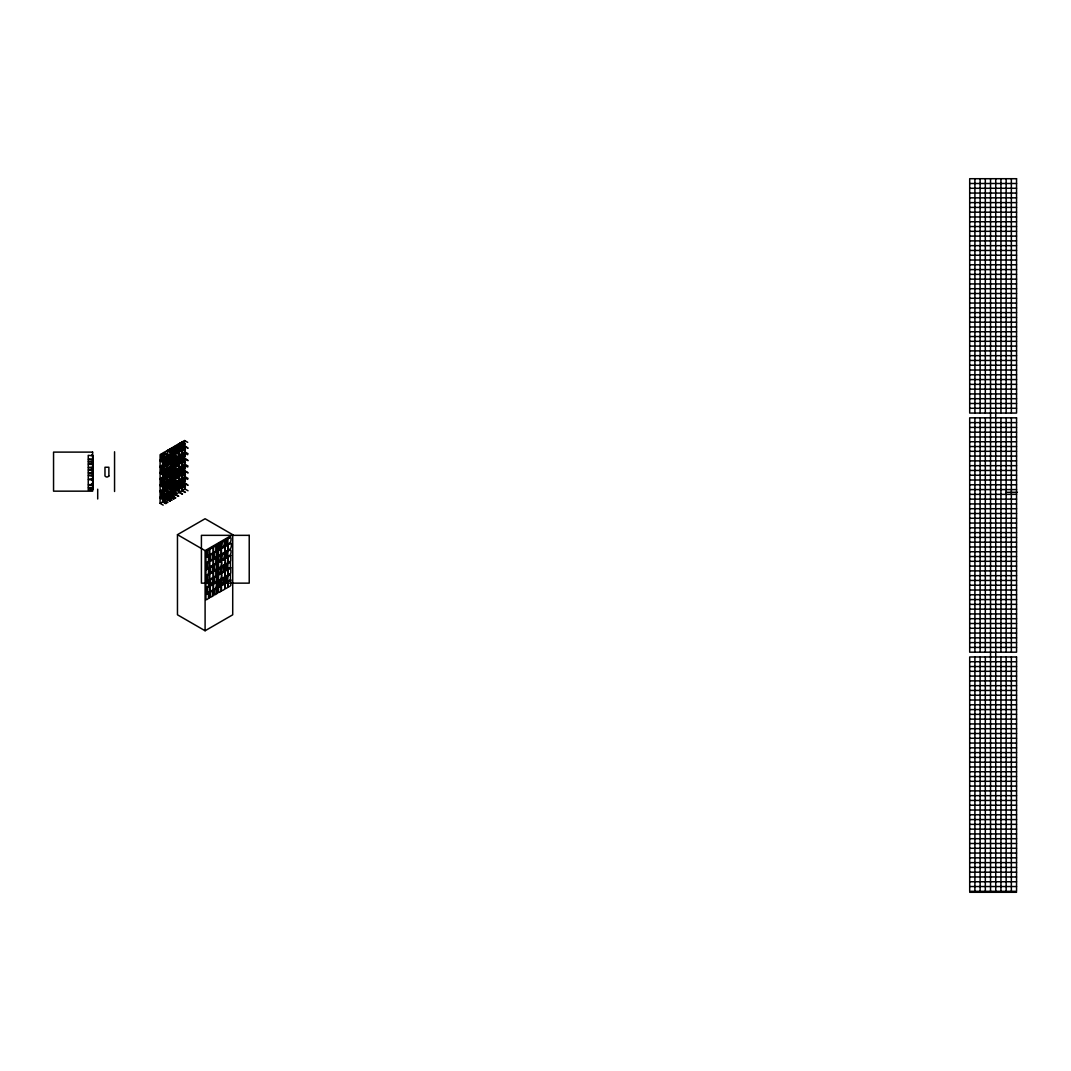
<?xml version="1.0" encoding="UTF-8"?>
<svg xmlns="http://www.w3.org/2000/svg" width="1071" height="1071" viewBox="0 0 1071 1071"><rect width="100%" height="100%" fill="white"/><g stroke="black" fill="none" stroke-linecap="round" stroke-linejoin="round"><path stroke-width="1.5" d="M218.176 550.708L216.797 551.016L216.797 556.398A2.37 2.37 0 0 0 217.44 556.358L218.189 550.307M221.63 579.598L220.251 579.92L220.251 585.302A2.37 2.37 0 0 0 220.894 585.248L221.643 579.197M221.63 567.242L220.251 567.563L220.251 572.945A2.37 2.37 0 0 0 220.894 572.891L221.643 566.84M207.305 550.481L205.927 551.123L205.927 556.505A2.37 2.37 0 0 0 206.569 556.451L207.305 550.4L206.569 551.07A2.37 2.37 0 0 1 205.927 551.123M210.251 591.955L209.501 592.624A2.37 2.37 0 0 1 208.858 592.678L208.858 598.06A2.37 2.37 0 0 0 209.501 598.006L210.251 591.955L208.858 592.678M214.387 564.845L213.772 565.488A2.37 2.37 0 0 1 212.995 565.568L212.995 570.95A2.37 2.37 0 0 0 213.651 570.897L214.387 564.845L212.995 565.568M214.387 577.202L213.772 577.845A2.37 2.37 0 0 1 212.995 577.925L212.995 583.307A2.37 2.37 0 0 0 213.651 583.253L214.387 577.202L212.995 577.925M214.387 589.572L213.772 590.201A2.37 2.37 0 0 1 212.995 590.282L212.995 595.663A2.37 2.37 0 0 0 213.651 595.61L214.387 589.572L212.995 590.282M218.189 562.663L217.44 563.319A2.37 2.37 0 0 1 216.797 563.373L216.797 568.755A2.37 2.37 0 0 0 217.44 568.714L218.189 562.663L216.797 563.373M217.841 569.036L217.105 569.705A2.37 2.37 0 0 1 216.449 569.759L216.449 575.14A2.37 2.37 0 0 0 217.105 575.087L217.841 569.036L216.449 569.759M217.841 581.392L217.105 582.062A2.37 2.37 0 0 1 216.449 582.115L216.449 587.497A2.37 2.37 0 0 0 217.105 587.444L217.841 581.392L216.449 582.115M218.189 575.02L217.44 575.676A2.37 2.37 0 0 1 216.797 575.729L216.797 581.111A2.37 2.37 0 0 0 217.44 581.071L218.189 575.02L216.797 575.729M218.176 587.444L216.797 588.086L216.797 593.468A2.37 2.37 0 0 0 217.44 593.428L218.189 587.377L217.44 588.046A2.37 2.37 0 0 1 216.797 588.086M221.643 554.483L220.894 555.153A2.37 2.37 0 0 1 220.251 555.206L220.251 560.588A2.37 2.37 0 0 0 220.894 560.535L221.643 554.483L220.251 555.206M225.78 539.73L225.164 540.373A2.37 2.37 0 0 1 224.388 540.453L224.388 545.835A2.37 2.37 0 0 0 225.044 545.782L225.78 539.73L224.388 540.453M225.78 552.101L225.164 552.73A2.37 2.37 0 0 1 224.388 552.81L224.388 558.192A2.37 2.37 0 0 0 225.044 558.138L225.78 552.101L224.388 552.81M225.78 564.524L224.388 565.167L224.388 570.548A2.37 2.37 0 0 0 225.044 570.508L225.78 564.457L225.164 565.086A2.37 2.37 0 0 1 224.388 565.167M209.381 549.128L208.591 549.959A2.758 2.758 0 0 1 207.654 550.119L207.654 555.501A2.758 2.758 0 0 0 208.591 555.34L209.367 554.591L209.381 549.128L207.654 550.119M209.381 561.485L208.591 562.315A2.758 2.758 0 0 1 207.654 562.476L207.654 567.858A2.758 2.758 0 0 0 208.591 567.697L209.367 566.961L209.381 561.485L207.654 562.476M209.381 573.842L208.591 574.672A2.758 2.758 0 0 1 207.654 574.832L207.654 580.214A2.758 2.758 0 0 0 208.591 580.054L209.367 579.317L209.381 573.842L207.654 574.832M209.367 586.292L207.654 587.189L207.654 592.571A2.758 2.758 0 0 0 208.591 592.41C210.612 591.567 210.585 584.605 208.591 587.028A2.758 2.758 0 0 1 207.654 587.189M216.449 551.311L214.722 552.221L214.722 557.603A2.758 2.758 0 0 0 215.659 557.429C217.721 556.599 217.56 549.57 215.659 552.047A2.758 2.758 0 0 1 214.722 552.208M216.449 563.667L214.722 564.578L214.722 569.959A2.758 2.758 0 0 0 215.659 569.785C217.708 568.942 217.6 562.007 215.659 564.404A2.758 2.758 0 0 1 214.722 564.564M219.903 543.051L219.113 543.867A2.758 2.758 0 0 1 218.176 544.041L218.176 549.423A2.758 2.758 0 0 0 219.113 549.262L219.89 548.513L219.903 543.051L218.176 544.041M216.449 576.024L214.722 576.934L214.722 582.316A2.758 2.758 0 0 0 215.659 582.142C217.708 581.299 217.6 574.364 215.659 576.76A2.758 2.758 0 0 1 214.722 576.921M219.89 555.488L218.176 556.398L218.176 561.78A2.758 2.758 0 0 0 219.113 561.619C221.148 560.776 221.121 553.801 219.113 556.224A2.758 2.758 0 0 1 218.176 556.398M216.449 588.287L215.659 589.117A2.758 2.758 0 0 1 214.722 589.278L214.722 594.673A2.758 2.758 0 0 0 215.659 594.499L216.449 593.762L216.449 588.287L214.722 589.291M219.89 567.858L218.176 568.755L218.176 574.136A2.758 2.758 0 0 0 219.113 573.976C221.175 573.132 220.987 566.171 219.113 568.594A2.758 2.758 0 0 1 218.176 568.755M219.89 580.214L218.176 581.111L218.176 586.493A2.758 2.758 0 0 0 219.113 586.332C221.188 585.502 220.947 578.474 219.113 580.951A2.758 2.758 0 0 1 218.176 581.111M218.163 550.454L217.44 550.963A2.37 2.37 0 0 1 216.797 551.016M221.617 567.001L220.894 567.51A2.37 2.37 0 0 1 220.251 567.563M221.617 579.357L220.894 579.866A2.37 2.37 0 0 1 220.251 579.92M212.66 553.412L211.804 554.296A3.333 3.333 0 0 1 210.585 554.604L210.585 559.986A3.333 3.333 0 0 0 211.817 559.678L212.66 558.794L212.66 553.412L210.585 554.604M212.634 565.863L210.585 566.961L210.585 572.342A3.333 3.333 0 0 0 211.817 572.034C213.879 571.138 213.745 564.029 211.804 566.653A3.333 3.333 0 0 1 210.585 566.961M212.634 578.22L210.585 579.317L210.585 584.699A3.333 3.333 0 0 0 211.817 584.391C213.879 583.481 213.758 576.426 211.804 579.009A3.333 3.333 0 0 1 210.585 579.317M224.026 540.748L221.978 541.846L221.978 547.227A3.333 3.333 0 0 0 223.21 546.92C225.271 546.009 225.151 538.954 223.196 541.538A3.333 3.333 0 0 1 221.978 541.846M212.634 590.576L210.585 591.674L210.585 597.056A3.333 3.333 0 0 0 211.817 596.748C213.879 595.824 213.758 588.836 211.804 591.366A3.333 3.333 0 0 1 210.585 591.674M224.026 553.105L221.978 554.202L221.978 559.584A3.333 3.333 0 0 0 223.21 559.276C225.271 558.352 225.151 551.364 223.196 553.894A3.333 3.333 0 0 1 221.978 554.202M224.053 565.368L223.196 566.251A3.333 3.333 0 0 1 221.978 566.559L221.978 571.941A3.333 3.333 0 0 0 223.21 571.633L224.053 570.749L224.053 565.368L221.978 566.559M224.053 577.724L223.196 578.608A3.333 3.333 0 0 1 221.978 578.916L221.978 584.311A3.333 3.333 0 0 0 223.21 583.99L224.053 583.106L224.053 577.724L221.978 578.929M208.51 555.809L207.56 556.746A4.458 4.458 0 0 1 205.927 557.295L205.927 562.677A4.458 4.458 0 0 0 207.56 562.128L208.51 561.191L208.51 555.809L205.927 557.295M216.114 545.233L215.164 546.183A4.458 4.458 0 0 1 213.517 546.732L213.517 552.114A4.458 4.458 0 0 0 215.164 551.565L216.114 550.614L216.114 545.233L213.517 546.732M208.51 568.166L207.56 569.103A4.458 4.458 0 0 1 205.927 569.652L205.927 575.033A4.458 4.458 0 0 0 207.56 574.484L208.51 573.547L208.51 568.166L205.927 569.652M216.114 557.603L215.164 558.54A4.458 4.458 0 0 1 213.517 559.089L213.517 564.471A4.458 4.458 0 0 0 215.164 563.922L216.114 562.985L216.114 557.603L213.517 559.089M221.108 548.526L220.171 549.477A4.458 4.458 0 0 1 218.524 550.012L218.524 555.407A4.458 4.458 0 0 0 220.171 554.858L221.108 553.908L221.108 548.526L218.524 550.025M208.51 580.522L207.56 581.459A4.458 4.458 0 0 1 205.927 582.008L205.927 587.39A4.458 4.458 0 0 0 207.56 586.841L208.51 585.904L208.51 580.522L205.927 582.008M230.385 537.08L227.842 538.459L227.842 543.84A4.458 4.458 0 0 0 229.489 543.292C231.631 542.368 231.577 535.192 229.489 537.91A4.458 4.458 0 0 1 227.842 538.459M216.114 569.959L215.164 570.897A4.458 4.458 0 0 1 213.517 571.445L213.517 576.827A4.458 4.458 0 0 0 215.164 576.278L216.114 575.341L216.114 569.959L213.517 571.445M227.842 544.644L226.891 545.594A4.458 4.458 0 0 1 225.258 546.13L225.258 551.511A4.458 4.458 0 0 0 226.891 550.976L227.842 550.025L227.842 544.644L225.258 546.13M221.068 561.003L218.524 562.382L218.524 567.764A4.458 4.458 0 0 0 220.171 567.215C222.326 566.291 222.219 559.062 220.171 561.833A4.458 4.458 0 0 1 218.524 562.382M230.734 543.064L228.19 544.443L228.19 549.825A4.458 4.458 0 0 0 229.837 549.276C231.979 548.339 231.912 541.176 229.837 543.894A4.458 4.458 0 0 1 228.19 544.443M208.51 592.879L207.56 593.816A4.458 4.458 0 0 1 205.927 594.365L205.927 599.747A4.458 4.458 0 0 0 207.56 599.198L208.51 598.261L208.51 592.879L205.927 594.365M230.385 549.436L227.842 550.815L227.842 556.197A4.458 4.458 0 0 0 229.489 555.648C231.631 554.724 231.577 547.549 229.489 550.266A4.458 4.458 0 0 1 227.842 550.815M216.061 582.423L213.517 583.802L213.517 589.184A4.458 4.458 0 0 0 215.164 588.635C217.319 587.725 217.212 580.495 215.164 583.253A4.458 4.458 0 0 1 213.517 583.802M227.842 557L226.891 557.951A4.458 4.458 0 0 1 225.258 558.486L225.258 563.882A4.458 4.458 0 0 0 226.891 563.333L227.842 562.382L227.842 557L225.258 558.5M221.068 573.36L218.524 574.739L218.524 580.121A4.458 4.458 0 0 0 220.171 579.572C222.313 578.635 222.246 571.472 220.171 574.19A4.458 4.458 0 0 1 218.524 574.739M230.774 555.3L229.837 556.251A4.458 4.458 0 0 1 228.19 556.8L228.19 562.181A4.458 4.458 0 0 0 229.837 561.632L230.774 560.682L230.774 555.3L228.19 556.8M230.439 561.686L229.489 562.623A4.458 4.458 0 0 1 227.842 563.172L227.842 568.554A4.458 4.458 0 0 0 229.489 568.005L230.439 567.068L230.439 561.686L227.842 563.172M227.842 569.357L226.891 570.308A4.458 4.458 0 0 1 225.258 570.843L225.258 576.238A4.458 4.458 0 0 0 226.891 575.689L227.842 574.739L227.842 569.357L225.258 570.856M221.108 585.596L220.171 586.547A4.458 4.458 0 0 1 218.524 587.095L218.524 592.477A4.458 4.458 0 0 0 220.171 591.928L221.108 590.978L221.108 585.596L218.524 587.095M230.774 567.657L229.837 568.607A4.458 4.458 0 0 1 228.19 569.156L228.19 574.538A4.458 4.458 0 0 0 229.837 573.989L230.774 573.039L230.774 567.657L228.19 569.156M230.439 574.043L229.489 574.993A4.458 4.458 0 0 1 227.842 575.529L227.842 580.91A4.458 4.458 0 0 0 229.489 580.375L230.439 579.424L230.439 574.043L227.842 575.529M227.842 581.714L226.891 582.664A4.458 4.458 0 0 1 225.258 583.2L225.258 588.595A4.458 4.458 0 0 0 226.891 588.046L227.842 587.095L227.842 581.714L225.258 583.213M230.774 580.013L229.837 580.964A4.458 4.458 0 0 1 228.19 581.513L228.19 586.895A4.458 4.458 0 0 0 229.837 586.346L230.774 585.395L230.774 580.013L228.19 581.513M92.628 458.495L92.909 457.919A3.775 3.775 0 0 0 92.909 455.416L91.53 454.84M92.628 458.99L92.909 458.401A3.775 3.775 0 0 0 92.909 455.911L88.237 455.322L88.237 458.99L92.909 459.566A3.775 3.775 0 0 1 92.909 462.07L92.628 463.863L88.237 463.863L88.237 461.922L92.628 461.922L92.628 462.645M92.628 489.983L92.628 488.041L88.237 488.041L88.237 489.983L92.909 489.407A3.775 3.775 0 0 0 92.909 486.917L92.628 486.328M213.169 546.933L212.031 547.977A6.975 6.975 0 0 1 209.715 548.928L209.715 554.309A6.975 6.975 0 0 0 212.031 553.359L213.169 552.315L213.169 546.933L209.715 548.928M213.169 559.29L212.031 560.334A6.975 6.975 0 0 1 209.715 561.284L209.715 566.666A6.975 6.975 0 0 0 212.031 565.716L213.169 564.671L213.169 559.29L209.715 561.284M224.91 546.33L223.772 547.388A6.975 6.975 0 0 1 221.456 548.325L221.456 553.707A6.975 6.975 0 0 0 223.772 552.756L224.91 551.712L224.91 546.33L221.456 548.325M213.169 571.646L212.031 572.69A6.975 6.975 0 0 1 209.715 573.641L209.715 579.023A6.975 6.975 0 0 0 212.031 578.072L213.169 577.028L213.169 571.646L209.715 573.641M224.91 558.687L221.456 560.682L221.456 566.064A6.975 6.975 0 0 0 223.772 565.113C226.061 564.256 226.128 556.639 223.772 559.745A6.975 6.975 0 0 1 221.456 560.682M213.169 584.003L212.031 585.061A6.975 6.975 0 0 1 209.715 585.998L209.715 591.379A6.975 6.975 0 0 0 212.031 590.429L213.169 589.385L213.169 584.003L209.715 585.998M224.91 571.044L223.772 572.101A6.975 6.975 0 0 1 221.456 573.039L221.456 578.42A6.975 6.975 0 0 0 223.772 577.47L224.91 576.426L224.91 571.044L221.456 573.039M224.91 583.414L223.772 584.458A6.975 6.975 0 0 1 221.456 585.395L221.456 590.777A6.975 6.975 0 0 0 223.772 589.826L224.91 588.796L224.91 583.414L221.456 585.395M92.735 474.52L92.628 472.659L88.237 472.659L88.237 470.223L92.628 470.223A1.767 1.767 0 0 1 92.628 472.659M92.735 485.752L92.909 484.199L91.53 483.891M92.628 475.096L92.628 473.141L88.237 473.141L88.237 475.096L92.628 475.096A1.767 1.767 0 0 1 92.628 477.546M164.399 458.388L163.02 459.178L163.02 464.56L164.399 463.77L164.573 455.697L161.467 453.903L160.088 454.693L160.088 460.075L163.194 461.869M164.921 460.878L161.815 459.084L161.815 453.702L163.542 452.698L166.648 454.492M167.504 460.182L163.876 457.879L163.876 452.498L167.33 450.516L170.436 452.31M170.784 457.491L167.678 455.697L167.678 450.315L170.262 448.816L173.368 450.61M173.716 455.791L170.61 453.997L170.61 448.615L171.989 447.825L175.095 449.619M175.443 454.8L172.337 453.006L172.337 447.624L174.064 446.62L177.17 448.414M178.375 453.903L174.412 451.801L174.412 446.42L175.791 445.63L178.897 447.424M179.245 452.605L176.139 450.811L176.139 445.429L178.201 444.237L181.32 446.031M181.655 451.212L178.549 449.418L178.549 444.037L179.928 443.233L183.034 445.027M183.382 450.208L180.276 448.414L180.276 443.033L181.655 442.243L184.761 444.037M185.109 449.218L182.003 447.424L182.003 442.042L184.6 440.542L187.706 442.336M160.088 460.075L161.467 459.285L161.467 453.903M161.815 459.084L163.542 458.08L163.542 452.698M163.876 457.879L167.33 455.898L167.33 450.516M167.678 455.697L170.262 454.198L170.262 448.816M170.61 453.997L171.989 453.207L171.989 447.825M172.337 453.006L174.064 452.002L174.064 446.62M174.412 451.801L175.791 451.011L175.791 445.63M176.139 450.811L178.201 449.619L182.177 451.708M178.549 449.418L179.928 448.615L179.928 443.233M180.276 448.414L181.655 447.624L185.457 449.807M182.003 447.424L184.6 445.924L184.6 440.542M163.194 468.054L160.088 466.26L160.088 460.878L162.672 459.379L165.777 461.173M167.852 465.363L164.747 463.569L164.747 458.187L166.822 456.982L169.928 458.776M174.064 468.75L170.262 466.554L170.262 463.957L167.156 462.163L167.156 456.781L168.535 455.992L171.655 457.786L171.655 463.167L168.535 461.373L168.535 455.992M175.791 467.746L171.989 465.564L171.989 462.967L168.883 461.173L168.883 455.791L170.61 454.8L173.716 456.594M175.443 455.59L172.337 453.796L170.958 454.599L170.958 459.981L174.064 461.775L174.064 464.359L177.17 466.153M175.617 457.29L175.617 451.908L179.071 449.914L179.071 455.295L175.617 457.29L178.723 459.084M182.525 456.889L179.419 455.095L179.419 449.713L182.003 448.214L185.109 450.007M188.041 448.321L184.935 446.527L182.351 448.013L182.351 453.394L185.457 455.188M160.088 466.26L162.672 464.76L162.672 459.379M164.747 463.569L166.822 462.364L170.784 464.466M167.156 462.163L168.535 461.373M168.883 461.173L170.61 460.182L170.61 454.8M170.958 459.981L172.337 459.178L172.337 453.796M172.685 458.977L175.269 457.491L175.269 452.109L172.685 453.595L172.685 458.977L175.791 460.771L175.791 463.368L178.897 465.162M179.419 455.095L182.003 453.595L182.003 448.214M182.351 453.394L184.935 451.908L184.935 446.527M163.194 474.225L160.088 472.431L160.088 467.05L161.467 466.26L164.573 468.054L164.399 476.126L163.02 476.916L163.02 471.535L164.399 470.745M164.921 473.235L161.815 471.441L161.815 466.059L163.542 465.055L166.648 466.849M170.436 464.667L167.33 462.873L163.876 464.854L163.876 470.236L167.504 472.539M173.716 468.147L170.61 466.354L170.61 460.972L171.989 460.182L175.095 461.976L175.269 469.848L178.897 472.137M175.443 467.157L172.337 465.363L172.337 459.981L174.064 458.977L177.17 460.771M178.375 466.26L174.412 464.158L174.412 458.776L175.791 457.986M179.245 464.961L176.139 463.167L176.139 457.786L178.201 456.594L181.32 458.388M181.655 463.569L178.549 461.775L178.549 456.393L179.928 455.59L183.034 457.384M183.382 462.565L180.276 460.771L180.276 455.389L181.655 454.599L184.761 456.393M185.109 461.574L182.003 459.78L182.003 454.399L184.6 452.899L187.706 454.693M160.088 472.431L161.467 471.642L161.467 466.26M161.815 471.441L163.542 470.437L163.542 465.055M163.876 470.236L167.33 468.255L167.33 462.873M170.784 469.848L167.678 468.054L170.262 466.554M170.61 466.354L171.989 465.564M172.337 465.363L174.064 464.359M174.412 464.158L175.791 463.368M176.139 463.167L178.201 461.976L182.177 464.064M178.549 461.775L179.928 460.972L179.928 455.59M180.276 460.771L181.655 459.981L185.457 462.163M182.003 459.78L184.6 458.281L184.6 452.899M163.194 480.41L160.088 478.617L160.088 473.235L162.672 471.735L165.777 473.529M167.852 477.72L164.747 475.926L164.747 470.544L166.822 469.339L169.928 471.133M174.064 481.107L170.262 478.911L170.262 476.327L167.156 474.533L167.156 469.152L168.535 468.348L171.655 470.142L171.655 475.524L168.535 473.73L168.535 468.348M175.791 480.103L171.989 477.92L171.989 475.323L168.883 473.529L168.883 468.147L170.61 467.157L173.716 468.951M175.443 467.947L172.337 466.153L170.958 466.956L170.958 472.338L174.064 474.132L174.064 476.715L177.17 478.509M175.269 464.466L172.685 465.952L172.685 471.334L175.791 473.128L175.791 475.725L178.897 477.519M175.617 469.647L175.617 464.265L179.071 462.27L179.071 467.652L175.617 469.647L178.723 471.441M182.525 469.245L179.419 467.451L179.419 462.07L182.003 460.57L185.109 462.364M182.351 460.369L184.935 458.883L188.041 460.677M160.088 478.617L162.672 477.117L162.672 471.735M164.747 475.926L166.822 474.721L170.784 476.823M167.156 474.533L168.535 473.73M168.883 473.529L170.61 472.539L170.61 467.157M170.958 472.338L172.337 471.535L172.337 466.153M172.685 471.334L175.269 469.848M179.419 467.451L182.003 465.952L182.003 460.57M185.457 467.545L182.351 465.751L184.935 464.265L184.935 458.883M163.194 486.582L160.088 484.788L160.088 479.406L161.467 478.617L164.573 480.41L164.399 488.483L163.02 489.273L163.02 483.891L164.399 483.101M164.921 485.591L161.815 483.797L161.815 478.416L163.542 477.412L166.648 479.206M170.436 477.023L167.33 475.229L163.876 477.224L163.876 482.606L167.504 484.895M173.716 480.504L170.61 478.71L170.61 473.328L171.989 472.539L175.095 474.333L175.269 482.204L179.245 484.293M175.443 479.513L172.337 477.72L172.337 472.338L174.064 471.334L177.17 473.128M178.375 478.617L174.412 476.515L174.412 471.133L175.791 470.343M179.245 477.318L176.139 475.524L176.139 470.142L178.201 468.951L181.32 470.745M181.655 475.926L178.549 474.132L178.549 468.75L179.928 467.947L183.034 469.741L183.034 475.122L179.928 473.328L179.928 467.947M183.382 474.922L180.276 473.128L180.276 467.746L181.655 466.956L184.761 468.75M185.109 473.931L182.003 472.137L182.003 466.755L184.6 465.256L187.706 467.05M160.088 484.788L161.467 483.998L161.467 478.617M161.815 483.797L163.542 482.793L163.542 477.412M163.876 482.606L167.33 480.611L167.33 475.229M170.784 482.204L167.678 480.41L170.262 478.911M170.61 478.71L171.989 477.92M172.337 477.72L174.064 476.715M174.412 476.515L175.791 475.725M176.139 475.524L178.201 474.333L182.177 476.421M178.549 474.132L179.928 473.328M180.276 473.128L181.655 472.338L185.457 474.533M182.003 472.137L184.6 470.638L184.6 465.256M163.194 492.767L160.088 490.973L160.088 485.591L162.672 484.092L165.777 485.886M167.852 490.076L164.747 488.282L164.747 482.901L166.822 481.709L169.928 483.503M174.064 493.463L170.262 491.268L170.262 488.684L167.156 486.89L167.156 481.508L168.535 480.705L171.655 482.499L171.655 487.881L168.535 486.087L168.535 480.705M175.791 492.459L171.989 490.277L171.989 487.68L168.883 485.886L168.883 480.504L170.61 479.513L173.716 481.307M175.443 480.303L172.337 478.509L170.958 479.313L170.958 484.694L174.064 486.488L174.064 489.072L177.17 490.866M175.269 476.823L172.685 478.309L172.685 483.69L175.791 485.484L175.791 488.081L178.897 489.875M175.617 482.004L175.617 476.622L179.071 474.627L179.071 480.009L175.617 482.004L178.723 483.797M182.525 481.602L179.419 479.808L179.419 474.426L182.003 472.927L185.109 474.721M188.041 473.034L184.935 471.24L182.351 472.739L182.351 478.121L185.457 479.915M160.088 490.973L162.672 489.474L162.672 484.092M164.747 488.282L166.822 487.077L170.784 489.179M167.156 486.89L168.535 486.087M168.883 485.886L170.61 484.895L170.61 479.513M170.958 484.694L172.337 483.891L172.337 478.509M172.685 483.69L175.269 482.204M179.419 479.808L182.003 478.309L182.003 472.927M182.351 478.121L184.935 476.622L184.935 471.24M163.194 498.939L160.088 497.145L160.088 491.763L161.467 490.973L164.573 492.767L164.399 500.84L163.02 501.63L166.125 503.424M164.921 497.948L161.815 496.154L161.815 490.772L163.542 489.768L166.648 491.562M170.436 489.38L167.33 487.586L163.876 489.581L163.876 494.963L167.504 497.252M173.716 492.861L170.61 491.067L170.61 485.685L171.989 484.895L175.095 486.689M175.443 491.87L172.337 490.076L172.337 484.694L174.064 483.69L177.17 485.484M178.375 490.973L174.412 488.871L174.412 483.503L175.791 482.7L178.897 484.494M181.32 483.101L178.201 481.307L176.139 482.499L176.139 487.881L179.245 489.675M181.655 488.282L178.549 486.488L178.549 481.107L179.928 480.303L179.928 485.685L183.034 487.479M183.382 487.278L180.276 485.484L180.276 480.103L181.655 479.313L184.761 481.107M185.109 486.288L182.003 484.494L182.003 479.112L184.6 477.612L187.706 479.406M160.088 497.145L161.467 496.355L161.467 490.973M161.815 496.154L163.542 495.15L163.542 489.768M163.876 494.963L167.33 492.968L167.33 487.586M170.784 494.561L167.678 492.767L170.262 491.268M170.61 491.067L171.989 490.277M172.337 490.076L174.064 489.072M174.412 488.871L175.791 488.081M176.139 487.881L178.201 486.689L182.177 488.778M178.549 486.488L179.928 485.685M180.276 485.484L181.655 484.694L185.457 486.89M182.003 484.494L184.6 482.994L184.6 477.612M163.194 505.124L160.088 503.33L160.088 497.948L162.672 496.449L165.777 498.243M163.02 501.63L163.02 496.248L164.399 495.458M167.852 502.433L164.747 500.639L164.747 495.257L166.822 494.066L169.928 495.86M170.262 501.041L167.156 499.247L167.156 493.865L168.535 493.062L171.655 494.856M171.989 500.037L168.883 498.243L168.883 492.861L170.61 491.87L173.716 493.664M175.443 492.66L172.337 490.866L170.958 491.669L170.958 497.051L174.064 498.845M175.617 494.36L175.617 488.978L179.071 486.984L179.071 492.365L175.617 494.36L178.723 496.154M182.525 493.959L179.419 492.165L179.419 486.783L182.003 485.297L185.109 487.077M188.041 485.391L184.935 483.597L182.351 485.096L182.351 490.478L185.457 492.272M160.088 503.33L162.672 501.83L162.672 496.449M164.747 500.639L166.822 499.447L166.822 494.066M167.156 499.247L168.535 498.443L168.535 493.062M168.883 498.243L170.61 497.252L170.61 491.87M170.958 497.051L172.337 496.248L172.337 490.866M172.685 496.047L175.269 494.561L175.269 489.179L172.685 490.665L172.685 496.047L175.791 497.841M179.419 492.165L182.003 490.665L182.003 485.297M182.351 490.478L184.935 488.978L184.935 483.597M177.465 534.683L205.083 518.739L232.715 534.697L232.715 614.808L205.096 630.752L177.465 614.794L177.465 534.683L205.096 550.641L205.096 630.752M205.096 550.641L232.715 534.697M216.449 545.032A2.37 2.37 0 0 0 217.105 544.992L217.828 544.403L217.105 550.374A2.37 2.37 0 0 1 216.449 550.414L216.449 545.045L217.828 544.242M220.251 542.85A2.37 2.37 0 0 0 220.894 542.796L221.63 542.207L220.894 548.178A2.37 2.37 0 0 1 220.251 548.232L220.251 542.85L221.63 542.046M226.115 539.463A2.37 2.37 0 0 0 226.771 539.409L227.507 538.74L226.771 544.791A2.37 2.37 0 0 1 226.115 544.844L226.115 539.463L227.494 538.659M208.858 555.595A2.37 2.37 0 0 0 209.501 555.554L210.237 554.965L209.501 560.936A2.37 2.37 0 0 1 208.858 560.976L208.858 555.608L210.237 554.805M212.995 553.212A2.37 2.37 0 0 0 213.651 553.158L214.387 552.569L213.651 558.54A2.37 2.37 0 0 1 212.995 558.593L212.995 553.212L214.387 552.408M205.927 563.48A2.37 2.37 0 0 0 206.569 563.426L207.305 562.837L206.569 568.808A2.37 2.37 0 0 1 205.927 568.862L205.927 563.48L207.305 562.677M216.449 557.389A2.37 2.37 0 0 0 217.105 557.348L217.828 556.759L217.105 562.73A2.37 2.37 0 0 1 216.449 562.77L216.449 557.402L217.828 556.599M227.494 551.016L226.115 551.819L226.115 557.201A2.37 2.37 0 0 0 226.771 557.148L227.507 551.096L226.771 551.766A2.37 2.37 0 0 1 226.115 551.819M208.858 567.965A2.37 2.37 0 0 0 209.501 567.911L210.237 567.322L209.501 573.293A2.37 2.37 0 0 1 208.858 573.346L208.858 567.965L210.237 567.161M205.927 575.837A2.37 2.37 0 0 0 206.569 575.783L207.305 575.194L206.569 581.165A2.37 2.37 0 0 1 205.927 581.218L205.927 575.837L207.305 575.033M226.115 569.558L226.115 564.176L227.494 563.373M208.858 580.321A2.37 2.37 0 0 0 209.501 580.268L210.237 579.679L209.501 585.65A2.37 2.37 0 0 1 208.858 585.703L208.858 580.321L210.237 579.518M205.927 588.193A2.37 2.37 0 0 0 206.569 588.14L207.305 587.551L206.569 593.521A2.37 2.37 0 0 1 205.927 593.575L205.927 588.193L207.305 587.39M224.388 577.523A2.37 2.37 0 0 0 225.044 577.483L225.78 576.881L225.044 582.852A2.37 2.37 0 0 1 224.388 582.905L224.388 577.523L225.78 576.734M226.115 576.533A2.37 2.37 0 0 0 226.771 576.479L227.507 575.81L226.771 581.861A2.37 2.37 0 0 1 226.115 581.914L226.115 576.533L227.494 575.729M969.697 183.489L1016.553 183.489M969.697 188.282L1016.553 188.282M969.697 193.061L1016.553 193.061M969.697 197.84L1016.553 197.84M969.697 202.62L1016.553 202.62M969.697 207.399L1016.553 207.399M969.697 212.192L1016.553 212.192M969.697 216.971L1016.553 216.971M969.697 221.751L1016.553 221.751M969.697 226.53L1016.553 226.53M969.697 231.323L1016.553 231.323M969.697 236.102L1016.553 236.102M969.697 240.881L1016.553 240.881M969.697 245.661L1016.553 245.661M969.697 250.453L1016.553 250.453M969.697 255.233L1016.553 255.233M969.697 260.012L1016.553 260.012M969.697 264.791L1016.553 264.791M969.697 269.584L1016.553 269.584M969.697 274.363L1016.553 274.363M969.697 279.143L1016.553 279.143M969.697 283.922L1016.553 283.922M969.697 288.715L1016.553 288.715M969.697 293.494L1016.553 293.494M969.697 298.274L1016.553 298.274M969.697 303.053L1016.553 303.053M969.697 307.846L1016.553 307.846M969.697 312.625L1016.553 312.625M969.697 317.404L1016.553 317.404M969.697 322.184L1016.553 322.184M969.697 326.976L1016.553 326.976M969.697 331.756L1016.553 331.756M969.697 336.535L1016.553 336.535M969.697 341.314L1016.553 341.314M969.697 346.094L1016.553 346.094M969.697 350.886L1016.553 350.886M969.697 355.666L1016.553 355.666M969.697 360.445L1016.553 360.445M969.697 365.224L1016.553 365.224M969.697 370.017L1016.553 370.017M969.697 374.796L1016.553 374.796M969.697 379.576L1016.553 379.576M969.697 384.355L1016.553 384.355M969.697 389.148L1016.553 389.148M969.697 393.927L1016.553 393.927M969.697 398.707L1016.553 398.707M969.697 403.486L1016.553 403.486M969.697 408.279L1016.553 408.279M969.697 422.617L1016.553 422.617M969.697 427.409L1016.553 427.409M969.697 432.189L1016.553 432.189M969.697 436.968L1016.553 436.968M969.697 441.747L1016.553 441.747M969.697 446.54L1016.553 446.54M969.697 451.319L1016.553 451.319M969.697 456.099L1016.553 456.099M969.697 460.878L1016.553 460.878M92.628 464.359L88.237 464.359L88.237 467.291L92.628 467.291M969.697 465.671L1016.553 465.671M91.53 468.014L92.976 466.943A6.828 6.828 0 0 0 93.043 464.546L92.628 463.141M91.53 468.509L92.909 469.085A3.775 3.775 0 0 1 92.909 471.588L91.53 472.164M969.697 470.45L1016.553 470.45M969.697 475.229L1016.553 475.229M91.53 479.982L92.909 479.674L92.735 478.121M969.697 480.009L1016.553 480.009M969.697 484.788L1016.553 484.788M969.697 489.581L1016.553 489.581M1005.736 492.312L1017.37 492.312M969.697 494.36L1016.553 494.36M969.697 499.14L1016.553 499.14M969.697 503.919L1016.553 503.919M969.697 508.712L1016.553 508.712M969.697 513.491L1016.553 513.491M969.697 518.27L1016.553 518.27M969.697 523.05L1016.553 523.05M969.697 527.842L1016.553 527.842M969.697 532.622L1016.553 532.622M969.697 537.401L1016.553 537.401M969.697 542.18L1016.553 542.18M969.697 546.973L1016.553 546.973M969.697 551.752L1016.553 551.752M969.697 556.532L1016.553 556.532M969.697 561.311L1016.553 561.311M969.697 566.104L1016.553 566.104M969.697 570.883L1016.553 570.883M969.697 575.663L1016.553 575.663M969.697 580.442L1016.553 580.442M969.697 585.235L1016.553 585.235M969.697 590.014L1016.553 590.014M969.697 594.793L1016.553 594.793M969.697 599.573L1016.553 599.573M969.697 604.365L1016.553 604.365M969.697 609.145L1016.553 609.145M969.697 613.924L1016.553 613.924M969.697 618.703L1016.553 618.703M969.697 623.496L1016.553 623.496M969.697 628.275L1016.553 628.275M969.697 633.055L1016.553 633.055M969.697 637.834L1016.553 637.834M969.697 642.613L1016.553 642.613M969.697 647.406L1016.553 647.406M969.697 661.744L1016.553 661.744M969.697 666.537L1016.553 666.537M969.697 671.316L1016.553 671.316M969.697 676.096L1016.553 676.096M969.697 680.875L1016.553 680.875M969.697 685.668L1016.553 685.668M969.697 690.447L1016.553 690.447M969.697 695.226L1016.553 695.226M969.697 700.006L1016.553 700.006M969.697 704.798L1016.553 704.798M969.697 709.578L1016.553 709.578M969.697 714.357L1016.553 714.357M969.697 719.136L1016.553 719.136M969.697 723.929L1016.553 723.929M969.697 728.708L1016.553 728.708M969.697 733.488L1016.553 733.488M969.697 738.267L1016.553 738.267M969.697 743.06L1016.553 743.06M969.697 747.839L1016.553 747.839M969.697 752.618L1016.553 752.618M969.697 757.398L1016.553 757.398M969.697 762.191L1016.553 762.191M969.697 766.97L1016.553 766.97M969.697 771.749L1016.553 771.749M969.697 776.529L1016.553 776.529M969.697 781.308L1016.553 781.308M969.697 786.101L1016.553 786.101M969.697 790.88L1016.553 790.88M969.697 795.659L1016.553 795.659M969.697 800.439L1016.553 800.439M969.697 805.231L1016.553 805.231M969.697 810.011L1016.553 810.011M969.697 814.79L1016.553 814.79M969.697 819.569L1016.553 819.569M969.697 824.362L1016.553 824.362M969.697 829.141L1016.553 829.141M969.697 833.921L1016.553 833.921M969.697 838.7L1016.553 838.7M969.697 843.493L1016.553 843.493M969.697 848.272L1016.553 848.272M969.697 853.052L1016.553 853.052M969.697 857.831L1016.553 857.831M969.697 862.624L1016.553 862.624M969.697 867.403L1016.553 867.403M969.697 872.182L1016.553 872.182M969.697 876.962L1016.553 876.962M969.697 881.754L1016.553 881.754M969.697 886.534L1016.553 886.534M969.697 892.29L1016.553 892.29M182.003 442.042L185.109 443.836M180.276 443.033L183.382 444.826M184.6 445.924L187.706 447.718M178.549 444.037L181.655 445.831L181.655 442.243M176.139 445.429L179.245 447.223M179.928 448.615L183.034 450.409M184.935 451.908L188.041 453.702M174.412 446.42L177.518 448.214M179.419 449.713L182.525 451.507M172.337 447.624L175.443 449.418M182.003 453.595L185.109 455.389M182.003 454.399L185.109 456.192M175.791 451.011L178.897 452.805M170.61 448.615L173.716 450.409M175.617 451.908L178.723 453.702M180.276 455.389L183.382 457.183M174.064 452.002L177.17 453.796M184.6 458.281L187.706 460.075M179.071 455.295L182.177 457.089M178.549 456.393L181.655 458.187L181.655 454.599M167.678 450.315L170.784 452.109M171.989 453.207L175.791 455.389M170.262 454.198L174.064 456.393M176.139 457.786L179.245 459.579M175.269 457.491L178.897 459.78M179.928 460.972L183.034 462.766M184.935 464.265L188.041 466.059M163.876 452.498L166.982 454.291M168.883 455.791L171.989 457.585M174.412 458.776L177.518 460.57M179.419 462.07L182.525 463.863M167.33 455.898L170.436 457.678M172.337 459.178L175.443 460.972M161.815 453.702L164.921 455.496M167.156 456.781L170.262 458.575M172.337 459.981L175.443 461.775M182.003 465.952L185.109 467.746M170.61 460.182L173.716 461.976M182.003 466.755L185.109 468.549M162.364 456.005L163.194 456.487M170.61 460.972L173.716 462.766M173.368 462.967L170.262 461.173L167.678 462.672L167.678 468.054M175.617 464.265L178.723 466.059M164.747 458.187L167.852 459.981M163.542 458.08L166.648 459.874M180.276 467.746L183.382 469.54M184.6 470.638L187.706 472.431M179.071 467.652L182.177 469.446M163.02 459.178L166.125 460.972M178.549 468.75L181.655 470.544L181.655 466.956M161.467 459.285L164.573 461.079M160.088 460.878L163.194 462.672M176.139 470.142L179.245 471.936M164.399 463.77L167.504 465.564M184.935 476.622L188.041 478.416M163.02 464.56L166.982 466.648M174.412 471.133L177.518 472.927M168.883 468.147L171.989 469.941M162.672 464.76L165.777 466.554M179.419 474.426L182.525 476.22M167.33 468.255L170.436 470.049M172.337 471.535L175.443 473.328M161.815 466.059L164.921 467.853M167.156 469.152L170.262 470.945M172.337 472.338L175.443 474.132M182.003 478.309L185.109 480.103M170.61 472.539L173.716 474.333M182.003 479.112L185.109 480.906M160.088 467.05L163.194 468.844M170.61 473.328L173.716 475.122M173.368 475.323L170.262 473.529L167.678 475.029L167.678 480.41M175.617 476.622L178.723 478.416M164.747 470.544L167.852 472.338M163.542 470.437L166.648 472.231M180.276 480.103L183.382 481.896M179.071 480.009L183.034 482.097M184.6 482.994L187.706 484.788M163.02 471.535L166.125 473.328M178.549 481.107L181.655 482.901L181.655 479.313M161.467 471.642L164.573 473.436M160.088 473.235L163.194 475.029M164.399 476.126L167.504 477.92M184.935 488.978L188.041 490.772M163.02 476.916L166.982 479.018M174.412 483.503L177.518 485.297M168.883 480.504L171.989 482.298M162.672 477.117L165.777 478.911M179.419 486.783L182.525 488.577M167.33 480.611L170.436 482.405M172.337 483.891L175.443 485.685M161.815 478.416L164.921 480.21M167.156 481.508L170.262 483.302M172.337 484.694L175.443 486.488M182.003 490.665L185.109 492.459M170.61 484.895L173.716 486.689M160.088 479.406L163.194 481.2M170.61 485.685L173.716 487.479M173.368 487.68L170.262 485.886L167.678 487.385L167.678 492.767M175.617 488.978L178.723 490.772M164.747 482.901L167.852 484.694M163.542 482.793L166.648 484.587M179.071 492.365L182.177 494.159M163.02 483.891L166.125 485.685M161.467 483.998L164.573 485.792M160.088 485.591L163.194 487.385M175.269 494.561L178.375 496.355M164.399 488.483L167.504 490.277M163.02 489.273L166.982 491.375M168.883 492.861L171.989 494.655M162.672 489.474L165.777 491.268M167.33 492.968L170.436 494.762M172.337 496.248L175.443 498.042M161.815 490.772L164.921 492.566M167.156 493.865L170.262 495.659M170.61 497.252L173.716 499.046M160.088 491.763L163.194 493.557M164.747 495.257L167.852 497.051M163.542 495.15L166.648 496.944M168.535 498.443L171.655 500.237M163.02 496.248L166.125 498.042M161.467 496.355L164.573 498.149M166.822 499.447L169.928 501.241M160.088 497.948L163.194 499.742M164.399 500.84L167.504 502.634M162.672 501.83L165.777 503.624M1011.359 178.71L1011.359 413.058M1011.359 417.837L1011.359 652.185M1011.359 656.965L1011.359 891.313M1006.151 178.71L1006.151 413.058M1006.151 417.837L1006.151 652.185M1006.151 656.965L1006.151 891.313M1000.943 178.71L1000.943 413.058M1000.943 417.837L1000.943 652.185M1000.943 656.965L1000.943 891.313M995.735 178.71L995.735 891.313M990.528 178.71L990.528 891.313M985.32 178.71L985.32 413.058M985.32 417.837L985.32 652.185M985.32 656.965L985.32 891.313M980.112 178.71L980.112 413.058M980.112 417.837L980.112 652.185M980.112 656.965L980.112 891.313M974.905 178.71L974.905 413.058M974.905 417.837L974.905 652.185M974.905 656.965L974.905 891.313M182.351 460.771L182.351 465.751M178.201 444.237L178.201 449.619M178.201 456.594L178.201 461.976M178.201 468.951L178.201 474.333M178.201 481.307L178.201 486.689M166.822 456.982L166.822 462.364M166.822 469.339L166.822 474.721M166.822 481.709L166.822 487.077M114.557 451.775L114.557 491.495M97.702 489.206L97.702 498.979M226.115 564.176A2.37 2.37 0 0 0 226.771 564.122L227.507 563.453L226.771 569.504A2.37 2.37 0 0 1 226.115 569.558M92.615 464.372A2.37 2.37 0 0 1 92.615 467.277M92.615 480.477A2.37 2.37 0 0 1 92.615 483.382M93.123 460.45L92.735 461.333L88.237 461.427L88.237 459.472L92.628 459.472L93.123 460.45M93.123 468.75L92.628 469.727L88.237 469.727L88.237 467.773L92.628 467.773L93.123 468.75M92.976 483.543L92.628 484.614L88.237 484.614L88.237 479.741L92.628 479.741L93.043 481.133A6.828 6.828 0 0 1 92.99 483.543M92.909 478.67L88.237 479.246L88.237 475.591L92.909 476.167A3.775 3.775 0 0 1 92.909 478.67M108.881 476.033L107.756 476.849A2.303 2.303 0 0 1 106.096 476.849L104.971 476.033L104.971 467.237L108.881 467.237L108.881 476.033M1016.553 178.71L969.697 178.71L969.697 413.058L1016.553 413.058L1016.553 178.71M1016.553 417.837L969.697 417.837L969.697 652.185L1016.553 652.185L1016.553 417.837M92.628 452.109L53.55 452.109L53.55 491.161L92.628 491.161L92.628 452.109M92.628 485.109L88.237 485.109L88.237 487.546L92.628 487.546A1.767 1.767 0 0 0 92.628 485.109M249.222 535.339L201.415 535.339L201.415 583.146L249.222 583.146L249.222 535.339M1016.553 656.965L969.697 656.965L969.697 891.313L1016.553 891.313L1016.553 656.965"/></g></svg>
